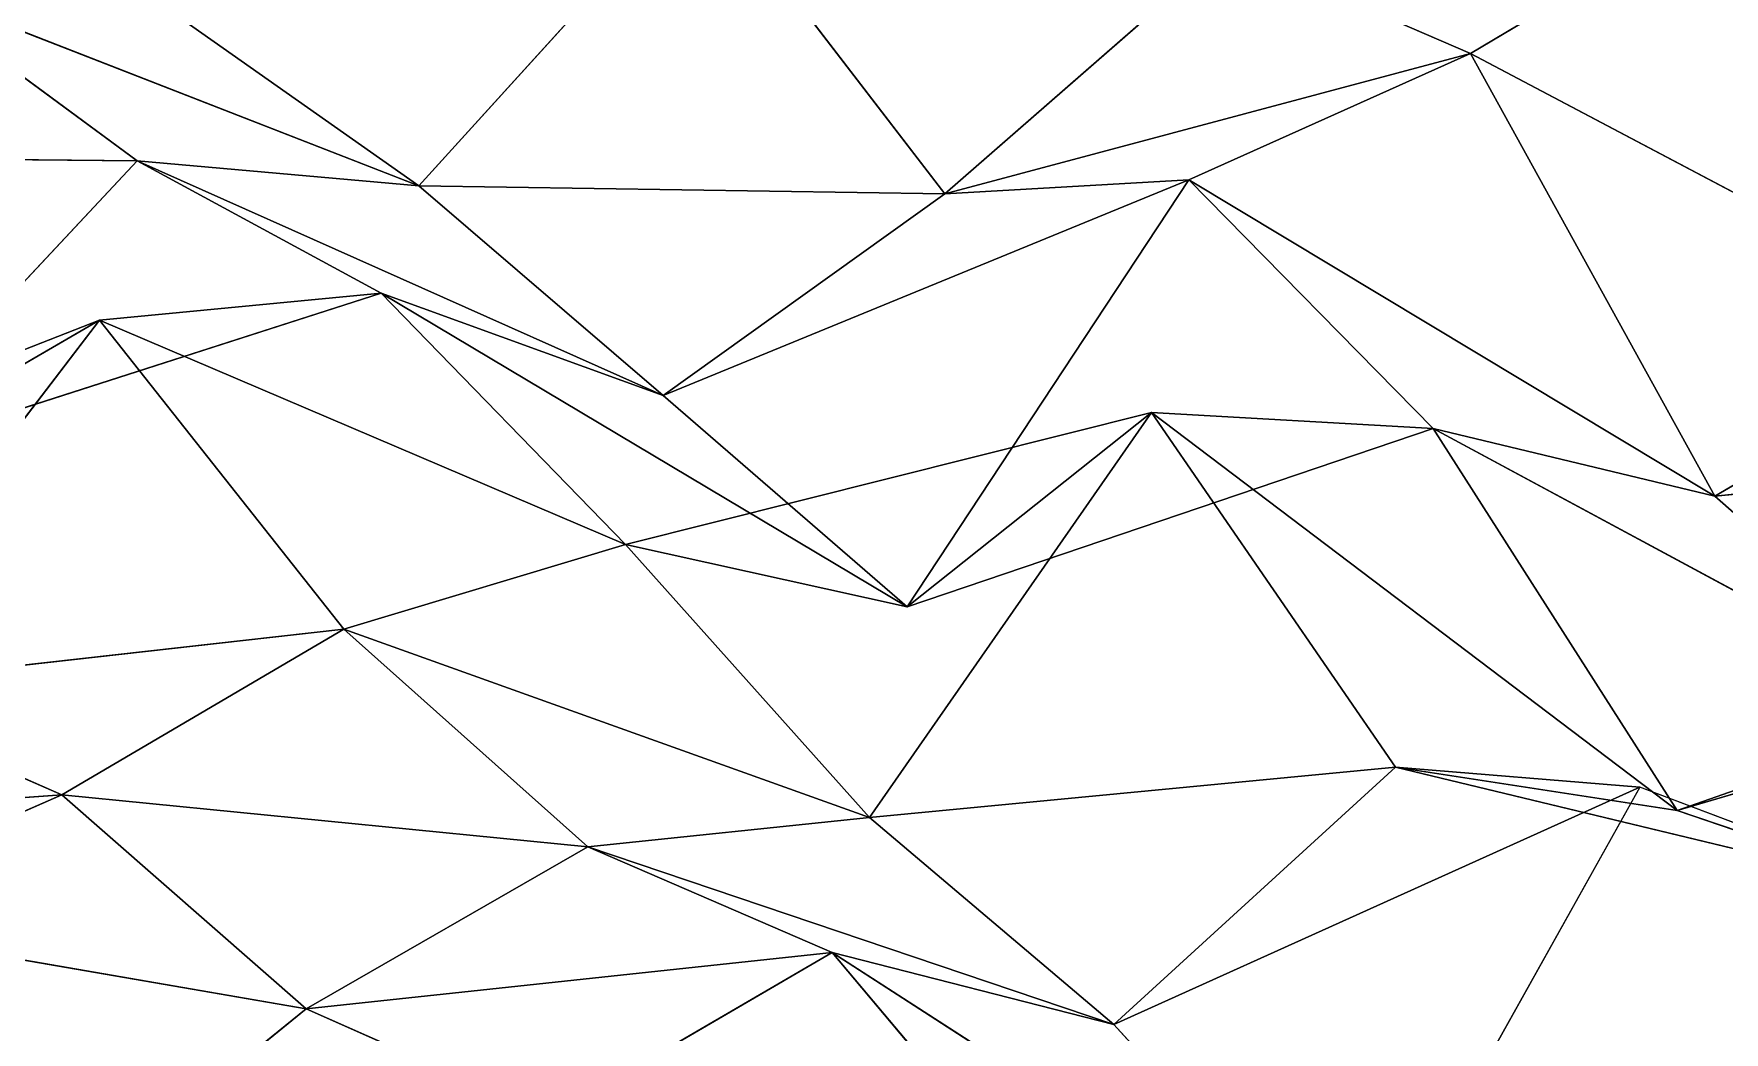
# Model space of a CAD drawing. Header units: metres. Extents: x -3703 to 431, y -1555 to 134.
# Drawn here: x -1201.7 to -1121.2, y -588 to -540.5 of the extents above; entities that cross this region are included whole.
import ezdxf

# ---------------------------------------------------------------- set-up
doc = ezdxf.new("R2010")
doc.units = ezdxf.units.M

msp = doc.modelspace()

# ---------------------------------------------------------------- linework, layer by layer
for p, q in [((-1169.9109, -532.94653, -3314.0955), (-1183.3273, -547.7245, -3338.2864)), ((-1183.3273, -547.7245, -3338.2864), (-1169.9109, -532.94653, -3314.0955)), ((-1169.9109, -532.94653, -3314.0955), (-1158.2833, -548.1127, -3351.031)), ((-1158.2833, -548.1127, -3351.031), (-1169.9109, -532.94653, -3314.0955)), ((-1119.8229, -533.4198, -3339.6519), (-1133.2394, -541.4282, -3365.3567)), ((-1133.2394, -541.4282, -3365.3567), (-1119.8229, -533.4198, -3339.6519)), ((-1144.867, -536.3917, -3326.1562), (-1158.2833, -548.1127, -3351.031)), ((-1158.2833, -548.1127, -3351.031), (-1144.867, -536.3917, -3326.1562)), ((-1144.867, -536.3917, -3326.1562), (-1133.2394, -541.4282, -3365.3567)), ((-1133.2394, -541.4282, -3365.3567), (-1144.867, -536.3917, -3326.1562)), ((-1183.3273, -547.7245, -3338.2864), (-1208.3712, -537.9562, -3327.6396)), ((-1208.3712, -537.9562, -3327.6396), (-1196.7437, -546.5382, -3366.047)), ((-1196.7437, -546.5382, -3366.047), (-1208.3712, -537.9562, -3327.6396)), ((-1208.3712, -537.9562, -3327.6396), (-1183.3273, -547.7245, -3338.2864)), ((-1194.9548, -539.5449, -3299.7886), (-1183.3273, -547.7245, -3338.2864)), ((-1183.3273, -547.7245, -3338.2864), (-1194.9548, -539.5449, -3299.7886)), ((-1133.2394, -541.4282, -3365.3567), (-1158.2833, -548.1127, -3351.031)), ((-1158.2833, -548.1127, -3351.031), (-1133.2394, -541.4282, -3365.3567)), ((-1133.2394, -541.4282, -3365.3567), (-1146.6556, -547.4386, -3391.5083)), ((-1146.6556, -547.4386, -3391.5083), (-1133.2394, -541.4282, -3365.3567)), ((-1108.1953, -554.65, -3375.2314), (-1133.2394, -541.4282, -3365.3567)), ((-1133.2394, -541.4282, -3365.3567), (-1121.6117, -562.49414, -3400.973)), ((-1121.6117, -562.49414, -3400.973), (-1133.2394, -541.4282, -3365.3567)), ((-1133.2394, -541.4282, -3365.3567), (-1108.1953, -554.65, -3375.2314)), ((-1196.7437, -546.5382, -3366.047), (-1221.7876, -546.27783, -3353.2742)), ((-1221.7876, -546.27783, -3353.2742), (-1196.7437, -546.5382, -3366.047)), ((-1196.7437, -546.5382, -3366.047), (-1210.16, -560.87, -3390.338)), ((-1210.16, -560.87, -3390.338), (-1196.7437, -546.5382, -3366.047)), ((-1183.3273, -547.7245, -3338.2864), (-1196.7437, -546.5382, -3366.047)), ((-1171.6997, -557.71094, -3376.3801), (-1196.7437, -546.5382, -3366.047)), ((-1196.7437, -546.5382, -3366.047), (-1183.3273, -547.7245, -3338.2864)), ((-1196.7437, -546.5382, -3366.047), (-1185.1161, -552.8374, -3404.9653)), ((-1185.1161, -552.8374, -3404.9653), (-1196.7437, -546.5382, -3366.047)), ((-1196.7437, -546.5382, -3366.047), (-1171.6997, -557.71094, -3376.3801)), ((-1158.2833, -548.1127, -3351.031), (-1183.3273, -547.7245, -3338.2864)), ((-1183.3273, -547.7245, -3338.2864), (-1171.6997, -557.71094, -3376.3801)), ((-1171.6997, -557.71094, -3376.3801), (-1183.3273, -547.7245, -3338.2864)), ((-1183.3273, -547.7245, -3338.2864), (-1158.2833, -548.1127, -3351.031)), ((-1146.6556, -547.4386, -3391.5083), (-1171.6997, -557.71094, -3376.3801)), ((-1171.6997, -557.71094, -3376.3801), (-1146.6556, -547.4386, -3391.5083)), ((-1158.2833, -548.1127, -3351.031), (-1171.6997, -557.71094, -3376.3801)), ((-1171.6997, -557.71094, -3376.3801), (-1158.2833, -548.1127, -3351.031)), ((-1146.6556, -547.4386, -3391.5083), (-1160.0721, -567.77075, -3414.4573)), ((-1160.0721, -567.77075, -3414.4573), (-1146.6556, -547.4386, -3391.5083)), ((-1158.2833, -548.1127, -3351.031), (-1146.6556, -547.4386, -3391.5083)), ((-1146.6556, -547.4386, -3391.5083), (-1158.2833, -548.1127, -3351.031)), ((-1121.6117, -562.49414, -3400.973), (-1146.6556, -547.4386, -3391.5083)), ((-1146.6556, -547.4386, -3391.5083), (-1135.0281, -559.28015, -3429.187)), ((-1135.0281, -559.28015, -3429.187), (-1146.6556, -547.4386, -3391.5083)), ((-1146.6556, -547.4386, -3391.5083), (-1121.6117, -562.49414, -3400.973)), ((-1185.1161, -552.8374, -3404.9653), (-1210.16, -560.87, -3390.338)), ((-1210.16, -560.87, -3390.338), (-1185.1161, -552.8374, -3404.9653)), ((-1185.1161, -552.8374, -3404.9653), (-1198.5325, -554.1177, -3432.1743)), ((-1198.5325, -554.1177, -3432.1743), (-1185.1161, -552.8374, -3404.9653)), ((-1171.6997, -557.71094, -3376.3801), (-1185.1161, -552.8374, -3404.9653)), ((-1160.0721, -567.77075, -3414.4573), (-1185.1161, -552.8374, -3404.9653)), ((-1185.1161, -552.8374, -3404.9653), (-1171.6997, -557.71094, -3376.3801)), ((-1185.1161, -552.8374, -3404.9653), (-1173.4884, -564.79956, -3442.6172)), ((-1173.4884, -564.79956, -3442.6172), (-1185.1161, -552.8374, -3404.9653)), ((-1185.1161, -552.8374, -3404.9653), (-1160.0721, -567.77075, -3414.4573)), ((-1198.5325, -554.1177, -3432.1743), (-1223.5764, -563.9282, -3417.1494)), ((-1223.5764, -563.9282, -3417.1494), (-1198.5325, -554.1177, -3432.1743)), ((-1198.5325, -554.1177, -3432.1743), (-1211.949, -571.64417, -3455.7507)), ((-1211.949, -571.64417, -3455.7507), (-1198.5325, -554.1177, -3432.1743)), ((-1210.16, -560.87, -3390.338), (-1198.5325, -554.1177, -3432.1743)), ((-1198.5325, -554.1177, -3432.1743), (-1210.16, -560.87, -3390.338)), ((-1173.4884, -564.79956, -3442.6172), (-1198.5325, -554.1177, -3432.1743)), ((-1198.5325, -554.1177, -3432.1743), (-1186.9049, -568.829, -3469.2114)), ((-1186.9049, -568.829, -3469.2114), (-1198.5325, -554.1177, -3432.1743)), ((-1198.5325, -554.1177, -3432.1743), (-1173.4884, -564.79956, -3442.6172)), ((-1108.1953, -554.65, -3375.2314), (-1121.6117, -562.49414, -3400.973)), ((-1121.6117, -562.49414, -3400.973), (-1108.1953, -554.65, -3375.2314)), ((-1171.6997, -557.71094, -3376.3801), (-1160.0721, -567.77075, -3414.4573)), ((-1160.0721, -567.77075, -3414.4573), (-1171.6997, -557.71094, -3376.3801)), ((-1148.4445, -558.52136, -3456.852), (-1173.4884, -564.79956, -3442.6172)), ((-1173.4884, -564.79956, -3442.6172), (-1148.4445, -558.52136, -3456.852)), ((-1148.4445, -558.52136, -3456.852), (-1161.861, -577.78955, -3480.039)), ((-1161.861, -577.78955, -3480.039), (-1148.4445, -558.52136, -3456.852)), ((-1160.0721, -567.77075, -3414.4573), (-1148.4445, -558.52136, -3456.852)), ((-1148.4445, -558.52136, -3456.852), (-1160.0721, -567.77075, -3414.4573)), ((-1135.0281, -559.28015, -3429.187), (-1148.4445, -558.52136, -3456.852)), ((-1123.4005, -577.4579, -3465.449), (-1148.4445, -558.52136, -3456.852)), ((-1148.4445, -558.52136, -3456.852), (-1135.0281, -559.28015, -3429.187)), ((-1148.4445, -558.52136, -3456.852), (-1136.817, -575.39307, -3493.406)), ((-1136.817, -575.39307, -3493.406), (-1148.4445, -558.52136, -3456.852)), ((-1148.4445, -558.52136, -3456.852), (-1123.4005, -577.4579, -3465.449)), ((-1135.0281, -559.28015, -3429.187), (-1160.0721, -567.77075, -3414.4573)), ((-1160.0721, -567.77075, -3414.4573), (-1135.0281, -559.28015, -3429.187)), ((-1121.6117, -562.49414, -3400.973), (-1135.0281, -559.28015, -3429.187)), ((-1109.9841, -572.76, -3439.0042), (-1135.0281, -559.28015, -3429.187)), ((-1135.0281, -559.28015, -3429.187), (-1121.6117, -562.49414, -3400.973)), ((-1135.0281, -559.28015, -3429.187), (-1123.4005, -577.4579, -3465.449)), ((-1123.4005, -577.4579, -3465.449), (-1135.0281, -559.28015, -3429.187)), ((-1135.0281, -559.28015, -3429.187), (-1109.9841, -572.76, -3439.0042)), ((-1096.5677, -560.089, -3414.3418), (-1121.6117, -562.49414, -3400.973)), ((-1121.6117, -562.49414, -3400.973), (-1096.5677, -560.089, -3414.3418)), ((-1121.6117, -562.49414, -3400.973), (-1109.9841, -572.76, -3439.0042)), ((-1109.9841, -572.76, -3439.0042), (-1121.6117, -562.49414, -3400.973)), ((-1173.4884, -564.79956, -3442.6172), (-1186.9049, -568.829, -3469.2114)), ((-1186.9049, -568.829, -3469.2114), (-1173.4884, -564.79956, -3442.6172)), ((-1160.0721, -567.77075, -3414.4573), (-1173.4884, -564.79956, -3442.6172)), ((-1173.4884, -564.79956, -3442.6172), (-1160.0721, -567.77075, -3414.4573)), ((-1173.4884, -564.79956, -3442.6172), (-1161.861, -577.78955, -3480.039)), ((-1161.861, -577.78955, -3480.039), (-1173.4884, -564.79956, -3442.6172)), ((-1186.9049, -568.829, -3469.2114), (-1211.949, -571.64417, -3455.7507)), ((-1211.949, -571.64417, -3455.7507), (-1186.9049, -568.829, -3469.2114)), ((-1186.9049, -568.829, -3469.2114), (-1200.3214, -576.71277, -3494.944)), ((-1200.3214, -576.71277, -3494.944), (-1186.9049, -568.829, -3469.2114)), ((-1161.861, -577.78955, -3480.039), (-1186.9049, -568.829, -3469.2114)), ((-1186.9049, -568.829, -3469.2114), (-1175.2773, -579.18604, -3507.2224)), ((-1175.2773, -579.18604, -3507.2224), (-1186.9049, -568.829, -3469.2114)), ((-1186.9049, -568.829, -3469.2114), (-1161.861, -577.78955, -3480.039)), ((-1098.3566, -570.0928, -3479.927), (-1123.4005, -577.4579, -3465.449)), ((-1123.4005, -577.4579, -3465.449), (-1098.3566, -570.0928, -3479.927)), ((-1211.949, -571.64417, -3455.7507), (-1200.3214, -576.71277, -3494.944)), ((-1200.3214, -576.71277, -3494.944), (-1211.949, -571.64417, -3455.7507)), ((-1109.9841, -572.76, -3439.0042), (-1123.4005, -577.4579, -3465.449)), ((-1123.4005, -577.4579, -3465.449), (-1109.9841, -572.76, -3439.0042)), ((-1136.817, -575.39307, -3493.406), (-1161.861, -577.78955, -3480.039)), ((-1161.861, -577.78955, -3480.039), (-1136.817, -575.39307, -3493.406)), ((-1136.817, -575.39307, -3493.406), (-1150.2334, -587.65515, -3518.1597)), ((-1150.2334, -587.65515, -3518.1597), (-1136.817, -575.39307, -3493.406)), ((-1123.4005, -577.4579, -3465.449), (-1136.817, -575.39307, -3493.406)), ((-1111.7731, -581.4319, -3504.887), (-1136.817, -575.39307, -3493.406)), ((-1136.817, -575.39307, -3493.406), (-1123.4005, -577.4579, -3465.449)), ((-1136.817, -575.39307, -3493.406), (-1125.1895, -576.3467, -3533.5195)), ((-1125.1895, -576.3467, -3533.5195), (-1136.817, -575.39307, -3493.406)), ((-1136.817, -575.39307, -3493.406), (-1111.7731, -581.4319, -3504.887)), ((-1125.1895, -576.3467, -3533.5195), (-1150.2334, -587.65515, -3518.1597)), ((-1150.2334, -587.65515, -3518.1597), (-1125.1895, -576.3467, -3533.5195)), ((-1125.1895, -576.3467, -3533.5195), (-1138.6058, -600.35925, -3555.6455)), ((-1111.7731, -581.4319, -3504.887), (-1125.1895, -576.3467, -3533.5195)), ((-1200.3214, -576.71277, -3494.944), (-1225.3654, -578.5077, -3481.7117)), ((-1225.3654, -578.5077, -3481.7117), (-1200.3214, -576.71277, -3494.944)), ((-1200.3214, -576.71277, -3494.944), (-1213.7377, -582.5885, -3521.1257)), ((-1213.7377, -582.5885, -3521.1257), (-1200.3214, -576.71277, -3494.944)), ((-1175.2773, -579.18604, -3507.2224), (-1200.3214, -576.71277, -3494.944)), ((-1200.3214, -576.71277, -3494.944), (-1188.6937, -586.91345, -3532.9897)), ((-1188.6937, -586.91345, -3532.9897), (-1200.3214, -576.71277, -3494.944)), ((-1200.3214, -576.71277, -3494.944), (-1175.2773, -579.18604, -3507.2224)), ((-1161.861, -577.78955, -3480.039), (-1175.2773, -579.18604, -3507.2224)), ((-1175.2773, -579.18604, -3507.2224), (-1161.861, -577.78955, -3480.039)), ((-1161.861, -577.78955, -3480.039), (-1150.2334, -587.65515, -3518.1597)), ((-1150.2334, -587.65515, -3518.1597), (-1161.861, -577.78955, -3480.039)), ((-1123.4005, -577.4579, -3465.449), (-1111.7731, -581.4319, -3504.887)), ((-1111.7731, -581.4319, -3504.887), (-1123.4005, -577.4579, -3465.449)), ((-1175.2773, -579.18604, -3507.2224), (-1188.6937, -586.91345, -3532.9897)), ((-1188.6937, -586.91345, -3532.9897), (-1175.2773, -579.18604, -3507.2224)), ((-1150.2334, -587.65515, -3518.1597), (-1175.2773, -579.18604, -3507.2224)), ((-1175.2773, -579.18604, -3507.2224), (-1163.6498, -584.2241, -3546.4224)), ((-1163.6498, -584.2241, -3546.4224), (-1175.2773, -579.18604, -3507.2224)), ((-1175.2773, -579.18604, -3507.2224), (-1150.2334, -587.65515, -3518.1597)), ((-1188.6937, -586.91345, -3532.9897), (-1213.7377, -582.5885, -3521.1257)), ((-1213.7377, -582.5885, -3521.1257), (-1188.6937, -586.91345, -3532.9897)), ((-1163.6498, -584.2241, -3546.4224), (-1188.6937, -586.91345, -3532.9897)), ((-1188.6937, -586.91345, -3532.9897), (-1163.6498, -584.2241, -3546.4224)), ((-1163.6498, -584.2241, -3546.4224), (-1177.0662, -592.0509, -3572.1677)), ((-1177.0662, -592.0509, -3572.1677), (-1163.6498, -584.2241, -3546.4224)), ((-1150.2334, -587.65515, -3518.1597), (-1163.6498, -584.2241, -3546.4224)), ((-1138.6058, -600.35925, -3555.6455), (-1163.6498, -584.2241, -3546.4224)), ((-1163.6498, -584.2241, -3546.4224), (-1150.2334, -587.65515, -3518.1597)), ((-1163.6498, -584.2241, -3546.4224), (-1152.0222, -598.0188, -3583.6646)), ((-1152.0222, -598.0188, -3583.6646), (-1163.6498, -584.2241, -3546.4224)), ((-1163.6498, -584.2241, -3546.4224), (-1138.6058, -600.35925, -3555.6455)), ((-1188.6937, -586.91345, -3532.9897), (-1202.1101, -597.7628, -3558.0593)), ((-1202.1101, -597.7628, -3558.0593), (-1188.6937, -586.91345, -3532.9897)), ((-1188.6937, -586.91345, -3532.9897), (-1177.0662, -592.0509, -3572.1677)), ((-1177.0662, -592.0509, -3572.1677), (-1188.6937, -586.91345, -3532.9897)), ((-1150.2334, -587.65515, -3518.1597), (-1138.6058, -600.35925, -3555.6455)), ((-1138.6058, -600.35925, -3555.6455), (-1150.2334, -587.65515, -3518.1597))]:
    msp.add_line(p, q)
for points in [[(-1183.3273, -547.7245, -3338.2864), (-1194.9548, -539.5449, -3299.7886), (-1169.9109, -532.94653, -3314.0955), (-1169.9108, -532.9464, -3314.0955)], [(-1169.9109, -532.94653, -3314.0955), (-1158.2833, -548.1127, -3351.031), (-1183.3273, -547.7245, -3338.2864), (-1183.3271, -547.72437, -3338.2864)], [(-1158.2833, -548.1127, -3351.031), (-1169.9109, -532.94653, -3314.0955), (-1144.867, -536.3917, -3326.1562), (-1144.8668, -536.3916, -3326.1562)], [(-1133.2394, -541.4282, -3365.3567), (-1144.867, -536.3917, -3326.1562), (-1119.8229, -533.4198, -3339.6519), (-1119.8228, -533.4197, -3339.6519)], [(-1119.8229, -533.4198, -3339.6519), (-1108.1953, -554.65, -3375.2314), (-1133.2394, -541.4282, -3365.3567), (-1133.2393, -541.4281, -3365.3567)], [(-1144.867, -536.3917, -3326.1562), (-1133.2394, -541.4282, -3365.3567), (-1158.2833, -548.1127, -3351.031), (-1158.2832, -548.11255, -3351.031)], [(-1208.3712, -537.9562, -3327.6396), (-1196.7437, -546.5382, -3366.047), (-1221.7876, -546.27783, -3353.2742), (-1221.7875, -546.2777, -3353.2742)], [(-1194.9548, -539.5449, -3299.7886), (-1183.3273, -547.7245, -3338.2864), (-1208.3712, -537.9562, -3327.6396), (-1208.3711, -537.95605, -3327.6396)], [(-1196.7437, -546.5382, -3366.047), (-1208.3712, -537.9562, -3327.6396), (-1183.3273, -547.7245, -3338.2864), (-1183.3271, -547.72437, -3338.2864)], [(-1146.6556, -547.4386, -3391.5083), (-1158.2833, -548.1127, -3351.031), (-1133.2394, -541.4282, -3365.3567), (-1133.2393, -541.4281, -3365.3567)], [(-1133.2394, -541.4282, -3365.3567), (-1121.6117, -562.49414, -3400.973), (-1146.6556, -547.4386, -3391.5083), (-1146.6555, -547.4385, -3391.5083)], [(-1121.6117, -562.49414, -3400.973), (-1133.2394, -541.4282, -3365.3567), (-1108.1953, -554.65, -3375.2314), (-1108.1952, -554.6499, -3375.2314)], [(-1210.16, -560.87, -3390.338), (-1221.7876, -546.27783, -3353.2742), (-1196.7437, -546.5382, -3366.047), (-1196.7435, -546.5381, -3366.047)], [(-1196.7437, -546.5382, -3366.047), (-1185.1161, -552.8374, -3404.9653), (-1210.16, -560.87, -3390.338), (-1210.1599, -560.8699, -3390.338)], [(-1183.3273, -547.7245, -3338.2864), (-1171.6997, -557.71094, -3376.3801), (-1196.7437, -546.5382, -3366.047), (-1196.7435, -546.5381, -3366.047)], [(-1185.1161, -552.8374, -3404.9653), (-1196.7437, -546.5382, -3366.047), (-1171.6997, -557.71094, -3376.3801), (-1171.6996, -557.7108, -3376.3801)], [(-1171.6997, -557.71094, -3376.3801), (-1183.3273, -547.7245, -3338.2864), (-1158.2833, -548.1127, -3351.031), (-1158.2832, -548.11255, -3351.031)], [(-1160.0721, -567.77075, -3414.4573), (-1171.6997, -557.71094, -3376.3801), (-1146.6556, -547.4386, -3391.5083), (-1146.6555, -547.4385, -3391.5083)], [(-1158.2833, -548.1127, -3351.031), (-1146.6556, -547.4386, -3391.5083), (-1171.6997, -557.71094, -3376.3801), (-1171.6996, -557.7108, -3376.3801)], [(-1146.6556, -547.4386, -3391.5083), (-1135.0281, -559.28015, -3429.187), (-1160.0721, -567.77075, -3414.4573), (-1160.072, -567.7706, -3414.4573)], [(-1135.0281, -559.28015, -3429.187), (-1146.6556, -547.4386, -3391.5083), (-1121.6117, -562.49414, -3400.973), (-1121.6116, -562.494, -3400.973)], [(-1198.5325, -554.1177, -3432.1743), (-1210.16, -560.87, -3390.338), (-1185.1161, -552.8374, -3404.9653), (-1185.116, -552.8373, -3404.9653)], [(-1185.1161, -552.8374, -3404.9653), (-1173.4884, -564.79956, -3442.6172), (-1198.5325, -554.1177, -3432.1743), (-1198.5323, -554.11755, -3432.1743)], [(-1171.6997, -557.71094, -3376.3801), (-1160.0721, -567.77075, -3414.4573), (-1185.1161, -552.8374, -3404.9653), (-1185.116, -552.8373, -3404.9653)], [(-1173.4884, -564.79956, -3442.6172), (-1185.1161, -552.8374, -3404.9653), (-1160.0721, -567.77075, -3414.4573), (-1160.072, -567.7706, -3414.4573)], [(-1211.949, -571.64417, -3455.7507), (-1223.5764, -563.9282, -3417.1494), (-1198.5325, -554.1177, -3432.1743), (-1198.5323, -554.11755, -3432.1743)], [(-1210.16, -560.87, -3390.338), (-1198.5325, -554.1177, -3432.1743), (-1223.5764, -563.9282, -3417.1494), (-1223.5763, -563.9281, -3417.1494)], [(-1198.5325, -554.1177, -3432.1743), (-1186.9049, -568.829, -3469.2114), (-1211.949, -571.64417, -3455.7507), (-1211.9489, -571.64404, -3455.7507)], [(-1186.9049, -568.829, -3469.2114), (-1198.5325, -554.1177, -3432.1743), (-1173.4884, -564.79956, -3442.6172), (-1173.4883, -564.79944, -3442.6172)], [(-1108.1953, -554.65, -3375.2314), (-1096.5677, -560.089, -3414.3418), (-1121.6117, -562.49414, -3400.973), (-1121.6116, -562.494, -3400.973)], [(-1161.861, -577.78955, -3480.039), (-1173.4884, -564.79956, -3442.6172), (-1148.4445, -558.52136, -3456.852), (-1148.4443, -558.52124, -3456.852)], [(-1160.0721, -567.77075, -3414.4573), (-1148.4445, -558.52136, -3456.852), (-1173.4884, -564.79956, -3442.6172), (-1173.4883, -564.79944, -3442.6172)], [(-1148.4445, -558.52136, -3456.852), (-1136.817, -575.39307, -3493.406), (-1161.861, -577.78955, -3480.039), (-1161.8608, -577.7894, -3480.039)], [(-1148.4445, -558.52136, -3456.852), (-1160.0721, -567.77075, -3414.4573), (-1135.0281, -559.28015, -3429.187), (-1135.028, -559.28, -3429.187)], [(-1135.0281, -559.28015, -3429.187), (-1123.4005, -577.4579, -3465.449), (-1148.4445, -558.52136, -3456.852), (-1148.4443, -558.52124, -3456.852)], [(-1136.817, -575.39307, -3493.406), (-1148.4445, -558.52136, -3456.852), (-1123.4005, -577.4579, -3465.449), (-1123.4004, -577.45776, -3465.449)], [(-1121.6117, -562.49414, -3400.973), (-1109.9841, -572.76, -3439.0042), (-1135.0281, -559.28015, -3429.187), (-1135.028, -559.28, -3429.187)], [(-1123.4005, -577.4579, -3465.449), (-1135.0281, -559.28015, -3429.187), (-1109.9841, -572.76, -3439.0042), (-1109.984, -572.7599, -3439.0042)], [(-1109.9841, -572.76, -3439.0042), (-1121.6117, -562.49414, -3400.973), (-1096.5677, -560.089, -3414.3418), (-1096.5676, -560.08887, -3414.3418)], [(-1173.4884, -564.79956, -3442.6172), (-1161.861, -577.78955, -3480.039), (-1186.9049, -568.829, -3469.2114), (-1186.9048, -568.82886, -3469.2114)], [(-1200.3214, -576.71277, -3494.944), (-1211.949, -571.64417, -3455.7507), (-1186.9049, -568.829, -3469.2114), (-1186.9048, -568.82886, -3469.2114)], [(-1186.9049, -568.829, -3469.2114), (-1175.2773, -579.18604, -3507.2224), (-1200.3214, -576.71277, -3494.944), (-1200.3213, -576.71265, -3494.944)], [(-1175.2773, -579.18604, -3507.2224), (-1186.9049, -568.829, -3469.2114), (-1161.861, -577.78955, -3480.039), (-1161.8608, -577.7894, -3480.039)], [(-1111.7731, -581.4319, -3504.887), (-1123.4005, -577.4579, -3465.449), (-1098.3566, -570.0928, -3479.927), (-1098.3564, -570.09265, -3479.927)], [(-1109.9841, -572.76, -3439.0042), (-1098.3566, -570.0928, -3479.927), (-1123.4005, -577.4579, -3465.449), (-1123.4004, -577.45776, -3465.449)], [(-1211.949, -571.64417, -3455.7507), (-1200.3214, -576.71277, -3494.944), (-1225.3654, -578.5077, -3481.7117), (-1225.3652, -578.50757, -3481.7117)], [(-1150.2334, -587.65515, -3518.1597), (-1161.861, -577.78955, -3480.039), (-1136.817, -575.39307, -3493.406), (-1136.8169, -575.39294, -3493.406)], [(-1136.817, -575.39307, -3493.406), (-1125.1895, -576.3467, -3533.5195), (-1150.2334, -587.65515, -3518.1597), (-1150.2333, -587.655, -3518.1597)], [(-1123.4005, -577.4579, -3465.449), (-1111.7731, -581.4319, -3504.887), (-1136.817, -575.39307, -3493.406), (-1136.8169, -575.39294, -3493.406)], [(-1125.1895, -576.3467, -3533.5195), (-1136.817, -575.39307, -3493.406), (-1111.7731, -581.4319, -3504.887), (-1111.773, -581.43176, -3504.887)], [(-1138.6058, -600.35925, -3555.6455), (-1150.2334, -587.65515, -3518.1597), (-1125.1895, -576.3467, -3533.5195), (-1125.1893, -576.34656, -3533.5195)], [(-1213.7377, -582.5885, -3521.1257), (-1225.3654, -578.5077, -3481.7117), (-1200.3214, -576.71277, -3494.944), (-1200.3213, -576.71265, -3494.944)], [(-1200.3214, -576.71277, -3494.944), (-1188.6937, -586.91345, -3532.9897), (-1213.7377, -582.5885, -3521.1257), (-1213.7375, -582.5884, -3521.1257)], [(-1188.6937, -586.91345, -3532.9897), (-1200.3214, -576.71277, -3494.944), (-1175.2773, -579.18604, -3507.2224), (-1175.2772, -579.1859, -3507.2224)], [(-1161.861, -577.78955, -3480.039), (-1150.2334, -587.65515, -3518.1597), (-1175.2773, -579.18604, -3507.2224), (-1175.2772, -579.1859, -3507.2224)], [(-1175.2773, -579.18604, -3507.2224), (-1163.6498, -584.2241, -3546.4224), (-1188.6937, -586.91345, -3532.9897), (-1188.6936, -586.9133, -3532.9897)], [(-1163.6498, -584.2241, -3546.4224), (-1175.2773, -579.18604, -3507.2224), (-1150.2334, -587.65515, -3518.1597), (-1150.2333, -587.655, -3518.1597)], [(-1202.1101, -597.7628, -3558.0593), (-1213.7377, -582.5885, -3521.1257), (-1188.6937, -586.91345, -3532.9897), (-1188.6936, -586.9133, -3532.9897)], [(-1177.0662, -592.0509, -3572.1677), (-1188.6937, -586.91345, -3532.9897), (-1163.6498, -584.2241, -3546.4224), (-1163.6497, -584.224, -3546.4224)], [(-1163.6498, -584.2241, -3546.4224), (-1152.0222, -598.0188, -3583.6646), (-1177.0662, -592.0509, -3572.1677), (-1177.066, -592.0508, -3572.1677)], [(-1150.2334, -587.65515, -3518.1597), (-1138.6058, -600.35925, -3555.6455), (-1163.6498, -584.2241, -3546.4224), (-1163.6497, -584.224, -3546.4224)], [(-1152.0222, -598.0188, -3583.6646), (-1163.6498, -584.2241, -3546.4224), (-1138.6058, -600.35925, -3555.6455), (-1138.6057, -600.35913, -3555.6455)], [(-1188.6937, -586.91345, -3532.9897), (-1177.0662, -592.0509, -3572.1677), (-1202.1101, -597.7628, -3558.0593), (-1202.11, -597.7627, -3558.0593)]]:
    msp.add_3dface(points)

doc.saveas('drawing.dxf')
